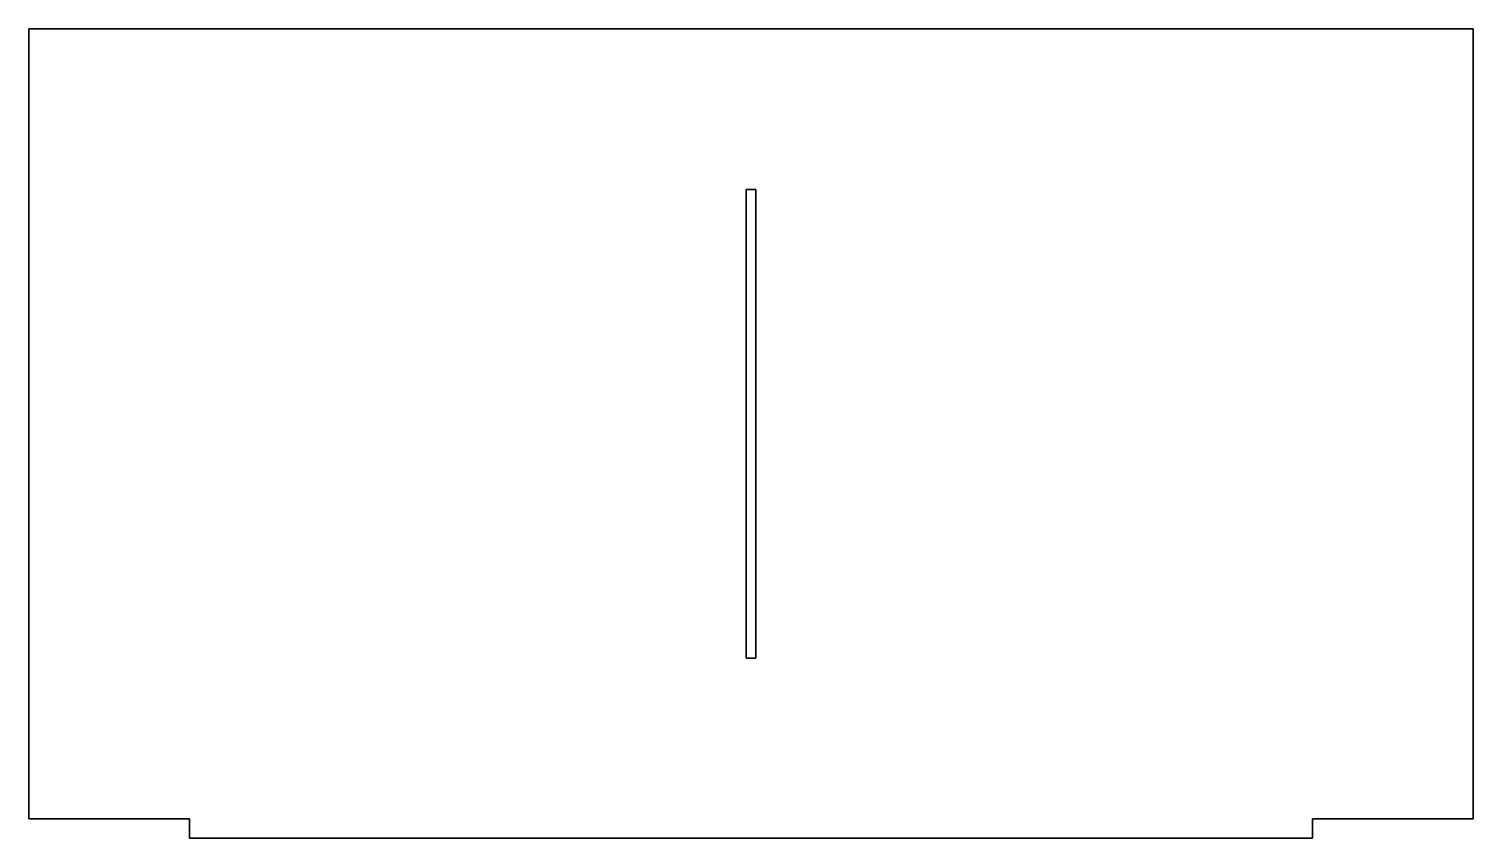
# Model space of a CAD drawing. Extents: x 66 to 516, y 110 to 362.
import ezdxf

# ---------------------------------------------------------------- set-up
doc = ezdxf.new("R2010")
doc.units = 0

msp = doc.modelspace()

# ---------------------------------------------------------------- linework, layer by layer
at = {"color": 7, "lineweight": 35}
for p, q in [((66.134003, 362.335419), (66.134003, 116.335419)), ((516.134033, 362.335419), (66.134003, 362.335419)), ((516.134033, 116.335419), (516.134033, 362.335419)), ((289.634003, 166.335419), (289.634003, 312.335419)), ((292.634003, 312.335419), (292.634003, 166.335419)), ((66.134003, 116.335419), (116.134003, 116.335419)), ((466.134003, 116.335419), (516.134033, 116.335419)), ((466.134003, 110.335419), (116.134003, 110.335419))]:
    msp.add_line(p, q, dxfattribs=at)
at = {"color": 7, "lineweight": 35, "ltscale": 0.075}
for p, q in [((292.634003, 312.335419), (289.634003, 312.335419)), ((292.634003, 166.335419), (289.634003, 166.335419))]:
    msp.add_line(p, q, dxfattribs=at)
at = {"color": 7, "lineweight": 35, "ltscale": 0.15}
for p, q in [((116.134003, 116.335419), (116.134003, 110.335419)), ((466.134003, 110.335419), (466.134003, 116.335419))]:
    msp.add_line(p, q, dxfattribs=at)

doc.saveas('drawing.dxf')
